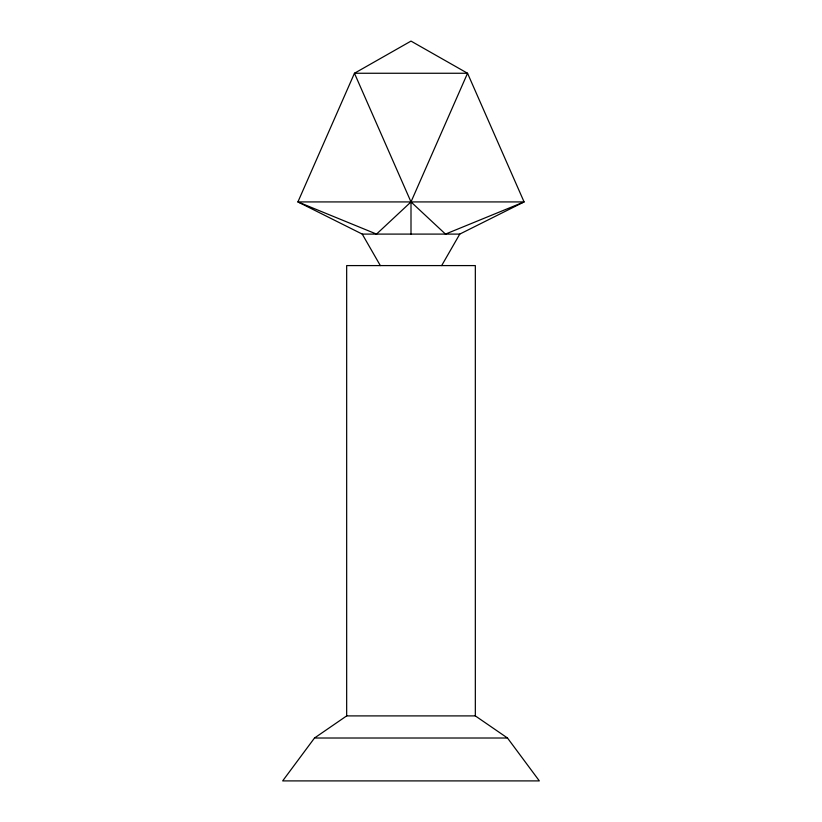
<?xml version="1.0" encoding="UTF-8"?>
<svg xmlns="http://www.w3.org/2000/svg" width="822" height="822" viewBox="0 0 822 822"><rect width="100%" height="100%" fill="white"/><g stroke="black" fill="none" stroke-linecap="round" stroke-linejoin="round"><path stroke-width="1.23" d="M411 201.924L467.543 73.261L411 41.1L354.457 73.261L297.913 201.924L362.235 234.095L459.765 234.095L524.087 201.924L467.543 73.261L354.457 73.261L411 201.924L445.483 234.095L524.087 201.924L297.913 201.924L376.517 234.095L411 201.924L411 234.095M441.671 265.588L459.765 234.095M314.507 738.012L282.665 780.9L539.335 780.9L507.493 738.012L475.332 715.9L346.668 715.9L314.507 738.012L507.493 738.012M362.235 234.095L380.329 265.588M475.332 715.9L475.332 265.588L346.668 265.588L346.668 715.9"/></g></svg>
